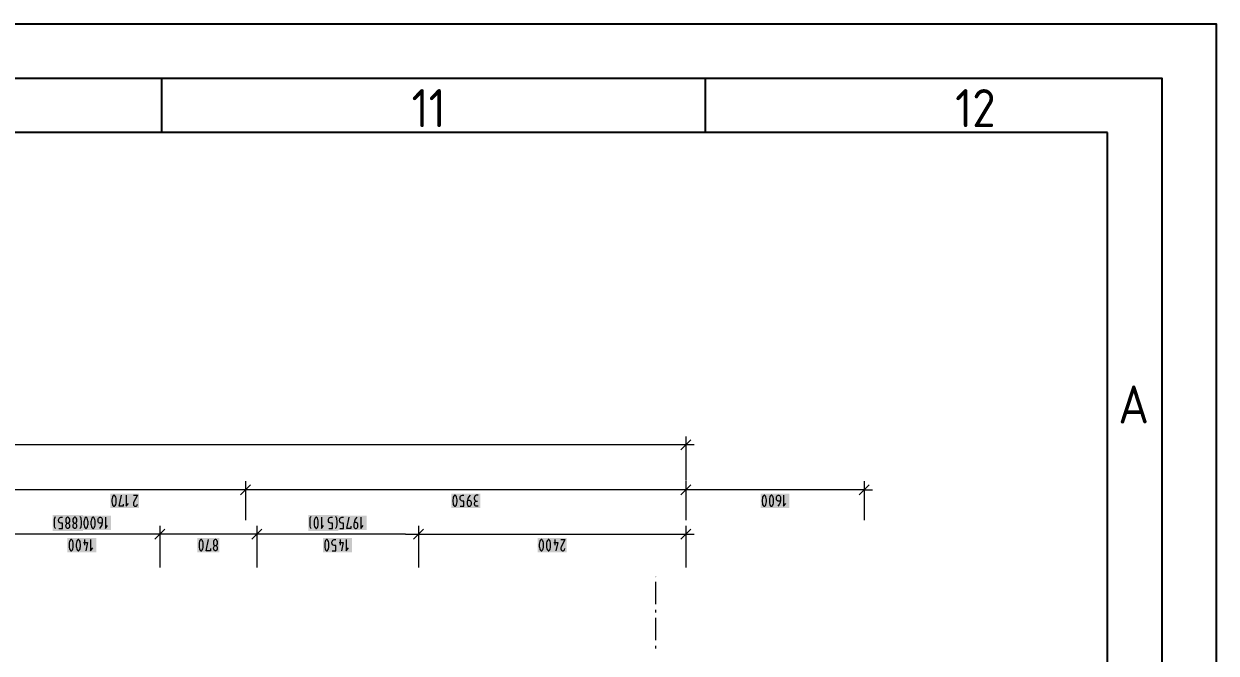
# Model space of a CAD drawing. Header units: millimetres. Extents: x 0 to 594, y 0 to 420.
# Drawn here: x 484.3 to 594, y 362.1 to 420 of the extents above; entities that cross this region are included whole.
import ezdxf

# ---------------------------------------------------------------- set-up
doc = ezdxf.new("R2010")
doc.units = ezdxf.units.MM
doc.header["$LTSCALE"] = 8
for name, color, linetype in [('035', 5, 'Continuous'), ('07', 7, 'Continuous'), ('PDF_Koty delkove', 7, 'Continuous'), ('PDF_Osy hlavni', 7, 'Continuous')]:
    doc.layers.add(name, color=color, linetype=linetype)
doc.styles.add('ISO Proportional', font='isocp.shx')

# ---------------------------------------------------------------- blocks, each defined once
blk = doc.blocks.new('IEC_border_a2')
at = {"layer": '035'}
for p, q in [((497, 415), (497, 410)), ((547, 415), (547, 410)), ((584, 410), (10, 410)), ((584, 10), (584, 410))]:
    blk.add_line(p, q, dxfattribs=at)
blk.add_lwpolyline([(0, 420), (594, 420), (594, 0), (0, 0)], close=True, dxfattribs=at)
at = {"layer": '07'}
blk.add_lwpolyline([(5, 415), (589, 415), (589, 5), (5, 5)], close=True, dxfattribs=at)
at = {"layer": '035', "style": 'ISO Proportional'}
for s, p in [('11', (519.99, 410.5)), ('12', (569.99, 410.5)), ('A', (585, 383.25))]:
    blk.add_text(s, height=3.5, dxfattribs=at).set_placement(p)

msp = doc.modelspace()

# ---------------------------------------------------------------- linework, layer by layer
at = {"layer": 'PDF_Koty delkove', "lineweight": 18}
for points in [[(545.68, 381.73), (544.76, 380.81)], [(545.22, 382.04), (545.22, 381.27), (545.22, 380.5)], [(545.22, 381.27), (253.96, 381.27), (253.31, 381.27), (248.45, 381.27)], [(545.99, 381.27), (545.22, 381.27), (545.22, 378.01)], [(505.18, 377.62), (504.25, 376.7)], [(504.72, 377.93), (504.72, 377.16), (504.72, 376.39)], [(545.68, 377.62), (544.76, 376.7)], [(545.22, 377.93), (545.22, 377.16), (545.22, 376.39)], [(562.08, 377.62), (561.16, 376.7)], [(561.62, 377.93), (561.62, 377.16), (561.62, 376.39)], [(561.62, 377.16), (545.22, 377.16), (507.66, 377.16), (504.72, 377.16), (482.49, 377.16), (433.7, 377.16), (398.9, 377.16), (367.13, 377.16), (325.92, 377.16), (294.15, 377.16), (276.11, 377.16), (253.96, 377.16), (248.45, 377.16)], [(492.56, 375.64), (492.59, 375.63), (492.64, 375.63), (492.67, 375.64), (492.73, 375.71), (492.77, 375.81), (492.8, 375.93), (492.81, 376.04), (492.81, 376.24), (492.8, 376.34), (492.77, 376.46), (492.73, 376.56), (492.67, 376.63), (492.64, 376.65), (492.59, 376.65), (492.56, 376.63), (492.51, 376.56), (492.47, 376.46), (492.44, 376.34), (492.43, 376.24)], [(492.43, 376.24), (492.43, 376.04), (492.44, 375.93), (492.47, 375.81), (492.51, 375.71), (492.56, 375.64)], [(493.47, 375.83), (493.47, 375.63), (493.08, 375.63), (493.3, 376.65)], [(493.74, 376.65), (493.74, 375.63), (493.96, 375.9)], [(494.4, 376.65), (494.78, 376.65), (494.42, 375.97), (494.4, 375.9), (494.4, 375.8), (494.42, 375.73), (494.46, 375.68), (494.51, 375.64), (494.56, 375.63), (494.62, 375.63), (494.67, 375.64), (494.71, 375.68), (494.75, 375.73), (494.78, 375.83)], [(504.72, 377.16), (504.72, 376.8), (504.72, 374.37)], [(524.47, 375.63), (524.8, 375.63), (524.8, 376.1), (524.67, 376.1), (524.57, 376.14), (524.52, 376.19), (524.46, 376.27), (524.45, 376.34), (524.45, 376.41), (524.46, 376.48), (524.49, 376.55), (524.53, 376.6)], [(524.53, 376.6), (524.58, 376.63), (524.67, 376.65), (524.8, 376.65)], [(525.38, 376.65), (525.24, 376.48), (525.16, 376.31), (525.1, 376.07), (525.1, 375.83), (525.12, 375.76), (525.15, 375.71), (525.17, 375.68), (525.21, 375.64), (525.27, 375.63), (525.32, 375.63), (525.38, 375.64), (525.42, 375.68), (525.45, 375.71), (525.47, 375.76), (525.49, 375.83), (525.49, 375.97), (525.47, 376.04), (525.45, 376.1), (525.38, 376.15), (525.32, 376.17), (525.13, 376.17)], [(526.12, 376.65), (525.93, 376.65), (525.86, 376.62), (525.8, 376.56), (525.78, 376.48), (525.76, 376.41), (525.76, 376.34), (525.78, 376.26), (525.8, 376.19), (525.86, 376.14), (525.95, 376.1)], [(545.22, 377.16), (545.22, 376.9), (545.22, 376.8), (545.22, 374.37)], [(553.91, 376.1), (553.72, 376.1), (553.67, 376.12), (553.62, 376.15), (553.6, 376.19), (553.57, 376.24), (553.56, 376.31), (553.56, 376.45), (553.57, 376.51), (553.6, 376.56), (553.62, 376.6), (553.67, 376.63), (553.72, 376.65), (553.77, 376.65), (553.83, 376.63), (553.87, 376.6), (553.9, 376.56), (553.93, 376.51), (553.94, 376.45), (553.94, 376.21), (553.88, 375.97), (553.8, 375.8), (553.67, 375.63)], [(554.21, 376.65), (554.21, 375.63), (554.43, 375.9)], [(561.62, 377.16), (561.62, 374.37)], [(561.62, 377.16), (562.39, 377.16)], [(525.9, 375.64), (525.84, 375.68), (525.82, 375.73), (525.79, 375.83), (525.79, 375.9), (525.82, 376), (525.87, 376.07), (525.95, 376.1), (526.06, 376.1)], [(526.12, 375.63), (525.95, 375.63), (525.9, 375.64)], [(487.24, 373.59), (487.21, 373.62), (487.17, 373.69), (487.15, 373.8), (487.13, 373.93), (487.13, 374.27), (487.15, 374.44), (487.16, 374.55), (487.19, 374.62), (487.24, 374.68)], [(487.54, 373.59), (487.87, 373.59), (487.87, 374.07), (487.73, 374.07), (487.64, 374.1), (487.58, 374.15), (487.53, 374.24), (487.51, 374.31), (487.51, 374.38), (487.53, 374.44), (487.56, 374.51), (487.6, 374.56), (487.65, 374.6), (487.73, 374.62), (487.87, 374.62)], [(488.44, 374.05), (488.48, 374), (488.51, 373.93), (488.53, 373.86), (488.53, 373.8), (488.51, 373.73), (488.48, 373.66), (488.43, 373.61), (488.39, 373.59), (488.33, 373.59), (488.29, 373.61), (488.24, 373.66), (488.21, 373.73), (488.2, 373.8), (488.2, 373.86), (488.21, 373.93), (488.24, 374), (488.28, 374.05), (488.31, 374.07)], [(488.42, 374.07), (488.44, 374.05)], [(489.21, 374.31), (489.21, 374.38), (489.2, 374.46), (489.15, 374.55), (489.1, 374.6), (489.04, 374.62), (488.99, 374.62), (488.94, 374.6), (488.88, 374.55), (488.84, 374.46), (488.83, 374.38)], [(488.83, 374.38), (488.83, 374.31), (488.84, 374.22), (488.88, 374.14), (488.94, 374.09), (488.96, 374.07), (489.07, 374.07), (489.1, 374.09), (489.15, 374.14), (489.2, 374.22), (489.21, 374.31)], [(489.07, 374.07), (489.1, 374.05), (489.14, 374), (489.17, 373.93), (489.18, 373.86), (489.18, 373.8), (489.17, 373.73), (489.14, 373.66), (489.09, 373.61), (489.04, 373.59), (488.99, 373.59), (488.95, 373.61), (488.89, 373.66), (488.87, 373.73), (488.85, 373.8), (488.85, 373.86), (488.87, 373.93), (488.89, 374), (488.94, 374.05), (488.96, 374.07)], [(489.48, 374.68), (489.54, 374.62), (489.56, 374.55), (489.58, 374.44), (489.59, 374.27), (489.59, 373.93), (489.58, 373.8), (489.55, 373.69), (489.51, 373.62), (489.48, 373.59)], [(490.5, 374.2), (490.5, 374), (490.52, 373.9), (490.54, 373.78), (490.59, 373.68), (490.64, 373.61), (490.67, 373.59), (490.72, 373.59), (490.75, 373.61), (490.8, 373.68), (490.85, 373.78), (490.87, 373.9), (490.89, 374), (490.89, 374.2), (490.87, 374.31), (490.85, 374.43), (490.8, 374.53), (490.75, 374.6), (490.72, 374.62), (490.67, 374.62), (490.64, 374.6), (490.59, 374.53), (490.54, 374.43), (490.52, 374.31), (490.5, 374.2)], [(491.52, 374.07), (491.32, 374.07), (491.27, 374.09), (491.23, 374.12), (491.2, 374.15), (491.17, 374.2), (491.16, 374.27), (491.16, 374.41), (491.17, 374.48), (491.2, 374.53), (491.23, 374.56), (491.27, 374.6), (491.32, 374.62), (491.38, 374.62), (491.43, 374.6), (491.47, 374.56), (491.5, 374.53), (491.53, 374.48), (491.54, 374.41), (491.54, 374.17), (491.49, 373.93), (491.41, 373.76), (491.27, 373.59)], [(491.82, 374.62), (491.82, 373.59), (492.03, 373.86)], [(510.76, 373.59), (510.73, 373.62), (510.69, 373.69), (510.66, 373.8), (510.65, 373.93), (510.65, 374.27), (510.66, 374.44), (510.67, 374.55), (510.7, 374.62), (510.76, 374.68)], [(511.69, 374.62), (511.69, 373.59), (511.9, 373.86)], [(512.37, 373.59), (512.7, 373.59), (512.7, 374.07), (512.56, 374.07), (512.46, 374.1), (512.41, 374.15), (512.36, 374.24), (512.34, 374.31), (512.34, 374.38), (512.36, 374.44)], [(512.36, 374.44), (512.38, 374.51), (512.42, 374.56), (512.48, 374.6), (512.56, 374.62), (512.7, 374.62)], [(513, 374.68), (513.05, 374.62), (513.08, 374.55), (513.09, 374.44), (513.11, 374.27), (513.11, 373.93), (513.09, 373.8), (513.06, 373.69), (513.02, 373.62), (513, 373.59)], [(513.39, 373.59), (513.72, 373.59), (513.72, 374.07), (513.58, 374.07), (513.49, 374.1), (513.43, 374.15), (513.38, 374.24), (513.36, 374.31), (513.36, 374.38), (513.38, 374.44), (513.4, 374.51), (513.44, 374.56), (513.5, 374.6), (513.58, 374.62), (513.72, 374.62)], [(514.4, 373.8), (514.4, 373.59), (514.02, 373.59), (514.24, 374.62)], [(514.95, 374.62), (514.81, 374.44), (514.73, 374.27), (514.67, 374.03), (514.67, 373.8), (514.69, 373.73), (514.72, 373.68)], [(514.72, 373.68), (514.74, 373.64), (514.78, 373.61), (514.84, 373.59), (514.89, 373.59), (514.95, 373.61), (514.99, 373.64), (515.02, 373.68), (515.04, 373.73), (515.06, 373.8), (515.06, 373.93), (515.04, 374), (515.02, 374.07), (514.95, 374.12), (514.89, 374.14), (514.7, 374.14)], [(515.33, 374.62), (515.33, 373.59), (515.55, 373.86)], [(519.43, 373.08), (514.71, 373.08), (514.63, 373.08), (511.17, 373.08), (510.98, 373.08), (508.74, 373.08), (505.74, 373.08), (504.71, 373.08), (504.3, 373.08), (499.27, 373.08), (498.67, 373.08), (496.84, 373.08), (496.73, 373.08), (496.05, 373.08), (490.77, 373.08), (489.9, 373.08), (487.95, 373.08), (486.98, 373.08), (482.8, 373.08)], [(497.3, 373.54), (496.38, 372.62)], [(496.84, 373.85), (496.84, 373.08), (496.84, 372.31)], [(496.84, 373.08), (496.84, 373.05), (496.84, 373.05), (496.84, 373.01), (496.84, 373.01), (496.84, 372.72), (496.84, 370)], [(506.2, 373.54), (505.28, 372.62)], [(505.74, 373.85), (505.74, 373.08), (505.74, 372.31)], [(505.74, 373.08), (505.74, 373.07), (505.74, 373.06), (505.74, 373.02), (505.74, 373.01), (505.74, 373), (505.74, 373), (505.74, 372.97), (505.74, 372.97), (505.74, 372.94), (505.74, 372.94), (505.74, 372.72), (505.74, 370)], [(519.43, 373.08), (519.51, 373.08), (520.62, 373.08), (524.92, 373.08), (525.18, 373.08), (530.04, 373.08), (530.47, 373.08), (545.22, 373.08), (545.99, 373.08)], [(521.08, 373.54), (520.16, 372.62)], [(520.62, 373.85), (520.62, 373.08), (520.62, 372.31)], [(520.62, 373.08), (520.62, 373.04), (520.62, 373.03), (520.62, 372.99), (520.62, 372.99), (520.62, 372.96), (520.62, 372.93), (520.62, 372.93), (520.62, 372.9), (520.62, 372.89), (520.62, 372.89), (520.62, 372.88), (520.62, 372.86), (520.62, 372.86), (520.62, 372.85), (520.62, 372.85), (520.62, 372.84), (520.62, 372.84), (520.62, 372.83), (520.62, 372.82), (520.62, 372.72)], [(545.68, 373.54), (544.76, 372.62)], [(545.22, 373.85), (545.22, 373.08), (545.22, 372.31)], [(545.22, 373.08), (545.22, 370)], [(488.83, 372.38), (488.79, 372.48), (488.73, 372.55), (488.71, 372.57), (488.65, 372.57), (488.62, 372.55), (488.57, 372.48), (488.53, 372.38), (488.5, 372.26), (488.49, 372.16)], [(488.49, 372.16), (488.49, 371.95), (488.5, 371.85), (488.53, 371.73), (488.57, 371.63), (488.62, 371.56), (488.65, 371.54), (488.71, 371.54), (488.73, 371.56), (488.79, 371.63), (488.83, 371.73), (488.86, 371.85), (488.87, 371.95), (488.87, 372.16), (488.86, 372.26), (488.83, 372.38)], [(489.8, 372.29), (490.19, 372.29), (490.02, 371.54)], [(489.91, 372.57), (489.91, 372.05)], [(490.46, 372.57), (490.46, 371.54), (490.68, 371.81)], [(500.44, 372.16), (500.44, 371.95), (500.46, 371.85), (500.48, 371.73), (500.52, 371.63), (500.58, 371.56), (500.61, 371.54), (500.66, 371.54), (500.69, 371.56), (500.74, 371.63), (500.78, 371.73), (500.81, 371.85), (500.83, 371.95), (500.83, 372.16), (500.81, 372.26), (500.78, 372.38), (500.74, 372.48), (500.69, 372.55), (500.66, 372.57)], [(500.66, 372.57), (500.61, 372.57), (500.58, 372.55), (500.52, 372.48), (500.48, 372.38), (500.46, 372.26), (500.44, 372.16)], [(501.48, 371.75), (501.48, 371.54), (501.1, 371.54), (501.32, 372.57)], [(502.14, 372.26), (502.14, 372.33), (502.13, 372.41), (502.08, 372.5), (502.03, 372.55), (501.97, 372.57), (501.92, 372.57), (501.86, 372.55), (501.81, 372.5), (501.77, 372.41), (501.76, 372.33)], [(501.76, 372.33), (501.76, 372.26), (501.77, 372.17), (501.81, 372.09), (501.86, 372.04), (501.89, 372.02), (502, 372.02), (502.03, 372.04), (502.08, 372.09), (502.13, 372.17), (502.14, 372.26)], [(502, 372.02), (502.03, 372), (502.07, 371.95), (502.1, 371.88), (502.11, 371.81), (502.11, 371.75), (502.1, 371.68), (502.07, 371.61), (502.02, 371.56), (501.97, 371.54), (501.92, 371.54), (501.88, 371.56), (501.82, 371.61), (501.8, 371.68), (501.78, 371.75), (501.78, 371.81), (501.8, 371.88), (501.82, 371.95), (501.86, 372), (501.89, 372.02)], [(512.69, 371.54), (513.02, 371.54), (513.02, 372.02), (512.88, 372.02), (512.78, 372.05), (512.73, 372.1), (512.67, 372.19), (512.66, 372.26), (512.66, 372.33), (512.67, 372.39), (512.7, 372.46), (512.74, 372.51), (512.8, 372.55), (512.88, 372.57), (513.02, 372.57)], [(513.32, 372.29), (513.7, 372.29), (513.54, 371.54)], [(513.43, 372.57), (513.43, 372.05)], [(513.97, 372.57), (513.97, 371.54), (514.19, 371.81)], [(520.62, 372.72), (520.62, 370)], [(533.06, 372.29), (533.44, 372.29)], [(533.17, 372.57), (533.17, 372.05)], [(533.44, 372.29), (533.27, 371.54)], [(533.71, 372.57), (534.1, 372.57), (533.74, 371.88), (533.71, 371.81), (533.71, 371.71), (533.74, 371.64), (533.78, 371.59), (533.82, 371.56), (533.88, 371.54), (533.93, 371.54), (533.99, 371.56), (534.03, 371.59), (534.07, 371.64), (534.1, 371.75)]]:
    msp.add_lwpolyline(points, dxfattribs=at)
for points in [[(523.79, 376.24), (523.79, 376.04), (523.8, 375.93), (523.83, 375.81), (523.87, 375.71), (523.93, 375.64), (523.95, 375.63), (524.01, 375.63), (524.04, 375.64), (524.09, 375.71), (524.13, 375.81), (524.16, 375.93), (524.17, 376.04), (524.17, 376.24), (524.16, 376.34), (524.13, 376.46), (524.09, 376.56), (524.04, 376.63), (524.01, 376.65), (523.95, 376.65), (523.93, 376.63), (523.87, 376.56), (523.83, 376.46), (523.8, 376.34)], [(552.24, 376.24), (552.24, 376.04), (552.26, 375.93), (552.28, 375.81), (552.32, 375.71), (552.38, 375.64), (552.41, 375.63), (552.46, 375.63), (552.49, 375.64), (552.54, 375.71), (552.58, 375.81), (552.61, 375.93), (552.63, 376.04), (552.63, 376.24), (552.61, 376.34), (552.58, 376.46), (552.54, 376.56), (552.49, 376.63), (552.46, 376.65), (552.41, 376.65), (552.38, 376.63), (552.32, 376.56), (552.28, 376.46), (552.26, 376.34)], [(552.9, 376.24), (552.9, 376.04), (552.91, 375.93), (552.94, 375.81), (552.98, 375.71), (553.04, 375.64), (553.06, 375.63), (553.12, 375.63), (553.15, 375.64), (553.2, 375.71), (553.24, 375.81), (553.27, 375.93), (553.28, 376.04), (553.28, 376.24), (553.27, 376.34), (553.24, 376.46), (553.2, 376.56), (553.15, 376.63), (553.12, 376.65), (553.06, 376.65), (553.04, 376.63), (552.98, 376.56), (552.94, 376.46), (552.91, 376.34)], [(488.17, 374.38), (488.17, 374.31), (488.18, 374.22), (488.22, 374.14), (488.28, 374.09), (488.31, 374.07), (488.42, 374.07), (488.44, 374.09), (488.5, 374.14), (488.54, 374.22), (488.55, 374.31), (488.55, 374.38), (488.54, 374.46), (488.5, 374.55), (488.44, 374.6), (488.39, 374.62), (488.33, 374.62), (488.28, 374.6), (488.22, 374.55), (488.18, 374.46)], [(489.85, 374.2), (489.85, 374), (489.86, 373.9), (489.89, 373.78), (489.93, 373.68), (489.98, 373.61), (490.01, 373.59), (490.07, 373.59), (490.09, 373.61), (490.15, 373.68), (490.19, 373.78), (490.22, 373.9), (490.23, 374), (490.23, 374.2), (490.22, 374.31), (490.19, 374.43), (490.15, 374.53), (490.09, 374.6), (490.07, 374.62), (490.01, 374.62), (489.98, 374.6), (489.93, 374.53), (489.89, 374.43), (489.86, 374.31)], [(511.03, 374.2), (511.03, 374), (511.04, 373.9), (511.07, 373.78), (511.11, 373.68), (511.17, 373.61), (511.19, 373.59), (511.25, 373.59), (511.28, 373.61), (511.33, 373.68), (511.37, 373.78), (511.4, 373.9), (511.41, 374), (511.41, 374.2), (511.4, 374.31), (511.37, 374.43), (511.33, 374.53), (511.28, 374.6), (511.25, 374.62), (511.19, 374.62), (511.17, 374.6), (511.11, 374.53), (511.07, 374.43), (511.04, 374.31)], [(489.15, 372.16), (489.15, 371.95), (489.16, 371.85), (489.19, 371.73), (489.23, 371.63), (489.28, 371.56), (489.31, 371.54), (489.36, 371.54), (489.39, 371.56), (489.45, 371.63), (489.49, 371.73), (489.51, 371.85), (489.53, 371.95), (489.53, 372.16), (489.51, 372.26), (489.49, 372.38), (489.45, 372.48), (489.39, 372.55), (489.36, 372.57), (489.31, 372.57), (489.28, 372.55), (489.23, 372.48), (489.19, 372.38), (489.16, 372.26)], [(512, 372.16), (512, 371.95), (512.02, 371.85), (512.04, 371.73), (512.08, 371.63), (512.14, 371.56), (512.17, 371.54), (512.22, 371.54), (512.25, 371.56), (512.3, 371.63), (512.34, 371.73), (512.37, 371.85), (512.39, 371.95), (512.39, 372.16), (512.37, 372.26), (512.34, 372.38), (512.3, 372.48), (512.25, 372.55), (512.22, 372.57), (512.17, 372.57), (512.14, 372.55), (512.08, 372.48), (512.04, 372.38), (512.02, 372.26)], [(531.74, 372.16), (531.74, 371.95), (531.76, 371.85), (531.78, 371.73), (531.82, 371.63), (531.88, 371.56), (531.91, 371.54), (531.96, 371.54), (531.99, 371.56), (532.04, 371.63), (532.08, 371.73), (532.11, 371.85), (532.13, 371.95), (532.13, 372.16), (532.11, 372.26), (532.08, 372.38), (532.04, 372.48), (531.99, 372.55), (531.96, 372.57), (531.91, 372.57), (531.88, 372.55), (531.82, 372.48), (531.78, 372.38), (531.76, 372.26)], [(532.4, 372.16), (532.4, 371.95), (532.41, 371.85), (532.44, 371.73), (532.48, 371.63), (532.54, 371.56), (532.56, 371.54), (532.62, 371.54), (532.65, 371.56), (532.7, 371.63), (532.74, 371.73), (532.77, 371.85), (532.78, 371.95), (532.78, 372.16), (532.77, 372.26), (532.74, 372.38), (532.7, 372.48), (532.65, 372.55), (532.62, 372.57), (532.56, 372.57), (532.54, 372.55), (532.48, 372.48), (532.44, 372.38), (532.41, 372.26)]]:
    msp.add_lwpolyline(points, close=True, dxfattribs=at)
at = {"layer": 'PDF_Koty delkove', "color": 7, "lineweight": 18, "true_color": 0xffffff, "transparency": 33554559}
for points in [[(494.93, 376.8), (492.27, 376.8), (494.93, 375.47), (492.27, 375.47)], [(526.3, 376.8), (523.64, 376.8), (526.3, 375.47), (523.64, 375.47)], [(554.75, 376.8), (552.09, 376.8), (554.75, 375.47), (552.09, 375.47)], [(489.75, 374.84), (486.98, 374.84), (489.75, 373.37), (486.98, 373.37)], [(492.35, 374.77), (489.69, 374.77), (492.35, 373.44), (489.69, 373.44)], [(513.26, 374.84), (510.49, 374.84), (513.26, 373.37), (510.49, 373.37)], [(515.87, 374.77), (513.21, 374.77), (515.87, 373.44), (513.21, 373.44)], [(491, 372.72), (488.33, 372.72), (491, 371.39), (488.33, 371.39)], [(502.29, 372.72), (500.29, 372.72), (502.29, 371.39), (500.29, 371.39)], [(514.51, 372.72), (511.85, 372.72), (514.51, 371.39), (511.85, 371.39)], [(534.25, 372.72), (531.59, 372.72), (534.25, 371.39), (531.59, 371.39)]]:
    msp.add_solid(points, dxfattribs=at)
at = {"layer": 'PDF_Osy hlavni', "lineweight": 18}
for points in [[(542.45, 366.64), (542.45, 368.69)], [(542.45, 365.87), (542.45, 366.12)], [(542.45, 363.31), (542.45, 365.36)], [(542.45, 362.54), (542.45, 362.79)]]:
    msp.add_lwpolyline(points, dxfattribs=at)
at = {"layer": 'PDF_Osy hlavni', "lineweight": 18, "transparency": 33554559}
msp.add_solid([(542.45, 369.09), (542.41, 369.14), (542.5, 369.14), (542.45, 369.18)], dxfattribs=at)

# ---------------------------------------------------------------- block references
msp.add_blockref('IEC_border_a2', (0, 0))

doc.saveas('drawing.dxf')
